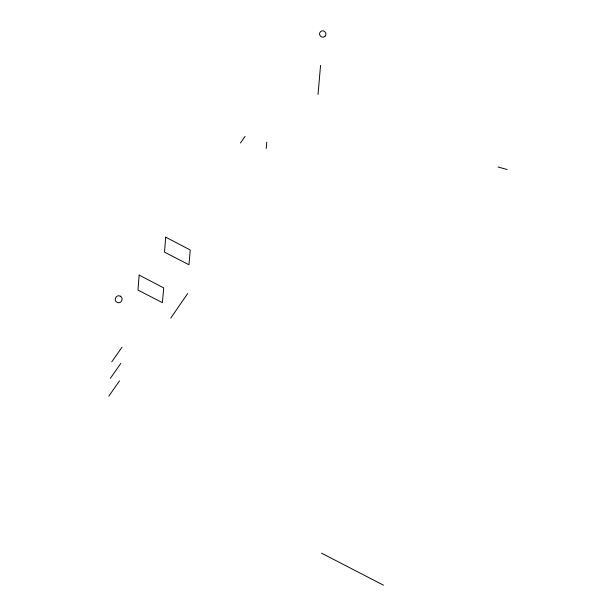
<?xml version="1.0" encoding="UTF-8"?>
<svg xmlns="http://www.w3.org/2000/svg" width="616" height="616" viewBox="0 0 616 616"><rect width="100%" height="100%" fill="white"/><g stroke="black" fill="none" stroke-linecap="round" stroke-linejoin="round"><path stroke-width="0.92" d="M324.955 36.298C322.183 39.247 317.486 34.581 320.42 31.793C323.238 28.559 328.22 33.664 324.855 36.39M266.243 148.441L266.79 142.173M318.018 94.487L320.566 65.342M120.289 296.173C116.386 293.909 113.021 300.523 117.14 302.356C121.036 304.558 124.37 297.975 120.259 296.157M170.755 318.118L187.688 293.509M240.456 143.02L245.099 136.382M111.781 361.854L121.999 347.247M110.333 378.355L120.813 363.386M108.77 396.227L119.504 380.888M498.051 167.005L507.23 169.523M321.544 553.168L383.506 585.2M139.162 275.082L137.976 290.059L162.408 302.664L163.702 287.903L139.162 275.082M165.696 237.168L164.518 252.144L188.95 264.749L190.236 249.988L165.696 237.168"/></g></svg>
